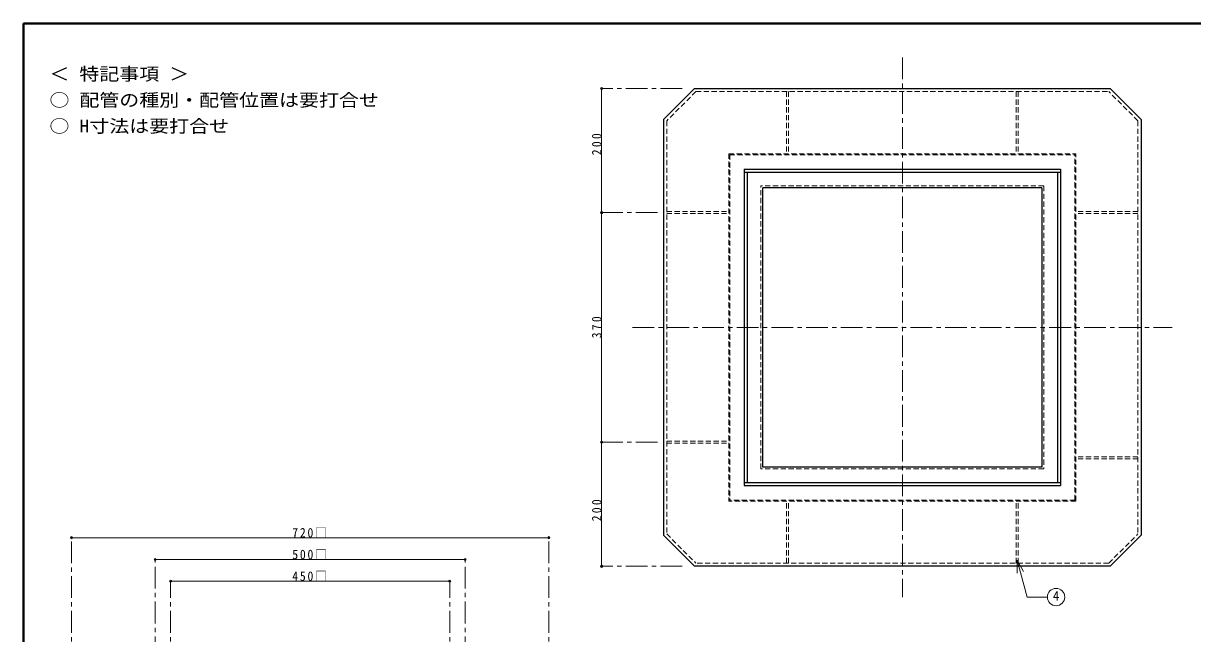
# Model space of a CAD drawing. Units: millimetres at full size, sheet at 1:7. Extents: x -1480 to 1355, y -979 to 988.
# Drawn here: x -1480 to 406, y 4 to 988 of the extents above; entities that cross this region are included whole.
import ezdxf
from ezdxf.enums import TextEntityAlignment as Align

# ---------------------------------------------------------------- set-up
doc = ezdxf.new("R2010")
doc.units = ezdxf.units.MM
doc.header["$LTSCALE"] = 7
doc.header["$PDMODE"] = 32
doc.header["$PDSIZE"] = 3.5
doc.linetypes.add('CHAIN1', pattern=[8, 5, -1, 1, -1])
doc.linetypes.add('DASHED1', pattern=[1.8, 1.2, -0.6])
doc.layers.add('0-0_ﾚｲﾔ1', color=4, linetype='Continuous', lineweight=9)
doc.styles.add('ＭＳ ゴシック', font='')
doc.styles.get('ＭＳ ゴシック').set_extended_font_data('MS Gothic')

msp = doc.modelspace()

# ---------------------------------------------------------------- linework, layer by layer
at = {"layer": '0-0_ﾚｲﾔ1', "color": 1, "lineweight": 40}
for p in [(-1479.745, -979.045), (1355.255, 987.955)]:
    msp.add_line(p, (-1479.745, 987.955), dxfattribs=at)
at = {"layer": '0-0_ﾚｲﾔ1', "linetype": 'CHAIN1'}
for p, q in [((-62.245, 932.955), (-62.245, 62.955)), ((-417.245, 882.955), (-547.245, 882.955)), ((-457.245, 682.955), (-547.245, 682.955)), ((-497.245, 497.955), (372.755, 497.955)), ((-457.245, 312.955), (-547.245, 312.955)), ((-1402.245, -106.045), (-1402.245, 158.955)), ((-632.245, -106.045), (-632.245, 158.955)), ((-1267.245, -91.045), (-1267.245, 123.955)), ((-767.245, -91.045), (-767.245, 123.955)), ((-417.245, 112.955), (-547.245, 112.955)), ((-1242.245, -106.045), (-1242.245, 88.955)), ((-792.245, -106.045), (-792.245, 88.955))]:
    msp.add_line(p, q, dxfattribs=at)
at = {"layer": '0-0_ﾚｲﾔ1', "color": 5, "lineweight": 25}
for p, q in [((-397.245, 882.955), (-447.245, 832.955)), ((-397.245, 882.955), (272.755, 882.955)), ((322.755, 832.955), (272.755, 882.955)), ((-447.245, 832.955), (-447.245, 162.955)), ((322.755, 832.955), (322.755, 162.955)), ((-317.245, 752.955), (192.755, 752.955)), ((-317.245, 752.955), (-317.245, 242.955)), ((-317.245, 747.955), (192.755, 747.955)), ((-312.245, 747.955), (-312.245, 247.955)), ((187.755, 747.955), (187.755, 247.955)), ((192.755, 752.955), (192.755, 242.955)), ((162.755, 722.955), (-287.245, 722.955)), ((-287.245, 272.955), (-287.245, 722.955)), ((162.755, 722.955), (162.755, 272.955)), ((162.755, 272.955), (-287.245, 272.955)), ((-317.245, 247.955), (192.755, 247.955)), ((-317.245, 242.955), (192.755, 242.955)), ((-447.245, 162.955), (-397.245, 112.955)), ((272.755, 112.955), (322.755, 162.955)), ((272.755, 112.955), (-397.245, 112.955))]:
    msp.add_line(p, q, dxfattribs=at)
at = {"layer": '0-0_ﾚｲﾔ1', "linetype": 'DASHED1'}
for p, q in [((-395.174, 877.955), (-442.245, 830.883)), ((-395.174, 877.955), (270.684, 877.955)), ((-248.845, 877.955), (-248.845, 777.955)), ((-245.645, 877.955), (-245.645, 777.955)), ((121.155, 877.955), (121.155, 777.955)), ((124.355, 877.955), (124.355, 777.955)), ((317.755, 830.883), (270.684, 877.955)), ((-442.245, 830.883), (-442.245, 165.026)), ((317.755, 830.883), (317.755, 165.026)), ((-342.245, 777.955), (217.755, 777.955)), ((-342.245, 777.955), (-342.245, 217.955)), ((-340.645, 776.355), (216.155, 776.355)), ((-340.645, 776.355), (-340.645, 219.555)), ((216.155, 219.555), (216.155, 776.355)), ((217.755, 217.955), (217.755, 777.955)), ((-442.245, 684.555), (-342.245, 684.555)), ((-442.245, 681.355), (-342.245, 681.355)), ((317.755, 684.555), (217.755, 684.555)), ((317.755, 681.355), (217.755, 681.355)), ((-442.245, 314.555), (-342.245, 314.555)), ((-442.245, 311.355), (-342.245, 311.355)), ((317.755, 289.555), (217.755, 289.555)), ((317.755, 286.355), (217.755, 286.355)), ((217.755, 217.955), (-342.245, 217.955)), ((216.155, 219.555), (-340.645, 219.555)), ((-248.845, 117.955), (-248.845, 217.955)), ((-245.645, 117.955), (-245.645, 217.955)), ((121.155, 117.955), (121.155, 217.955)), ((124.355, 117.955), (124.355, 217.955)), ((-442.245, 165.026), (-395.174, 117.955)), ((270.684, 117.955), (317.755, 165.026)), ((270.684, 117.955), (-395.174, 117.955))]:
    msp.add_line(p, q, dxfattribs=at)
at = {"layer": '0-0_ﾚｲﾔ1', "color": 7, "linetype": 'DASHED1', "lineweight": 18}
for p in [(165.755, 725.955), (-290.245, 269.955)]:
    msp.add_line(p, (-290.245, 725.955), dxfattribs=at)
at = {"layer": '0-0_ﾚｲﾔ1'}
for p, q in [((-632.245, 158.955), (-1402.245, 158.955)), ((-767.245, 123.955), (-1267.245, 123.955)), ((-792.245, 88.955), (-1242.245, 88.955))]:
    msp.add_line(p, q, dxfattribs=at)
at = {"layer": '0-0_ﾚｲﾔ1', "color": 7, "lineweight": 18}
for p, q in [((122.898, 122.742), (133.398, 104.555)), ((122.898, 122.742), (122.898, 101.742)), ((122.898, 122.742), (138.8, 63.396)), ((171.679, 63.396), (138.8, 63.396))]:
    msp.add_line(p, q, dxfattribs=at)
at = {"layer": '0-0_ﾚｲﾔ1'}
msp.add_lwpolyline([(-547.245, 112.955), (-547.245, 312.955), (-547.245, 682.955), (-547.245, 882.955)], dxfattribs=at)
at = {"layer": '0-0_ﾚｲﾔ1', "color": 7, "linetype": 'DASHED1', "lineweight": 18}
msp.add_lwpolyline([(165.755, 725.955), (165.755, 269.955), (-290.245, 269.955)], dxfattribs=at)
at = {"layer": '0-0_ﾚｲﾔ1', "color": 7, "lineweight": 18}
msp.add_circle((185.679, 63.396), 14, dxfattribs=at)
at = {"layer": '0-0_ﾚｲﾔ1'}
for p in [(-547.245, 882.955), (-547.245, 682.955), (-547.245, 312.955), (-1402.245, 158.955), (-632.245, 158.955), (-1267.245, 123.955), (-767.245, 123.955), (-547.245, 112.955), (-1242.245, 88.955), (-792.245, 88.955)]:
    msp.add_point(p, dxfattribs=at)

# ---------------------------------------------------------------- texts
at = {"layer": '0-0_ﾚｲﾔ1', "color": 7, "style": 'ＭＳ ゴシック', "width": 1.15}
for s, p in [('＜ 特記事項 ＞', (-1437.745, 889.955)), ('○ 配管の種別・配管位置は要打合せ', (-1437.745, 847.955)), ('○ H寸法は要打合せ', (-1437.745, 805.955))]:
    msp.add_text(s, height=20.53, dxfattribs=at).set_placement(p, align=Align.BOTTOM_LEFT)
at = {"layer": '0-0_ﾚｲﾔ1', "color": 7, "style": 'ＭＳ ゴシック'}
msp.add_text('4', height=15.4, dxfattribs=at).set_placement((180.429, 52.896), align=Align.BOTTOM_LEFT)
at = {"layer": '0-0_ﾚｲﾔ1', "color": 7, "char_height": 15.4, "attachment_point": 7, "rotation": 90, "style": 'ＭＳ ゴシック'}
for s, insert in [('\\T1.38;\\W0.9;200', (-547.245, 775.455)), ('\\T1.38;\\W0.9;370', (-547.245, 480.455)), ('\\T1.38;\\W0.9;200', (-547.245, 185.455))]:
    msp.add_mtext(s, dxfattribs=dict(at, insert=insert))
at = {"layer": '0-0_ﾚｲﾔ1', "color": 7, "char_height": 15.4, "attachment_point": 7, "style": 'ＭＳ ゴシック'}
for s, insert in [('\\T1.3;\\W0.9;720□', (-1046.12, 158.955)), ('\\T1.3;\\W0.9;500□', (-1046.12, 123.955)), ('\\T1.3;\\W0.9;450□', (-1046.12, 88.955))]:
    msp.add_mtext(s, dxfattribs=dict(at, insert=insert))

doc.saveas('drawing.dxf')
